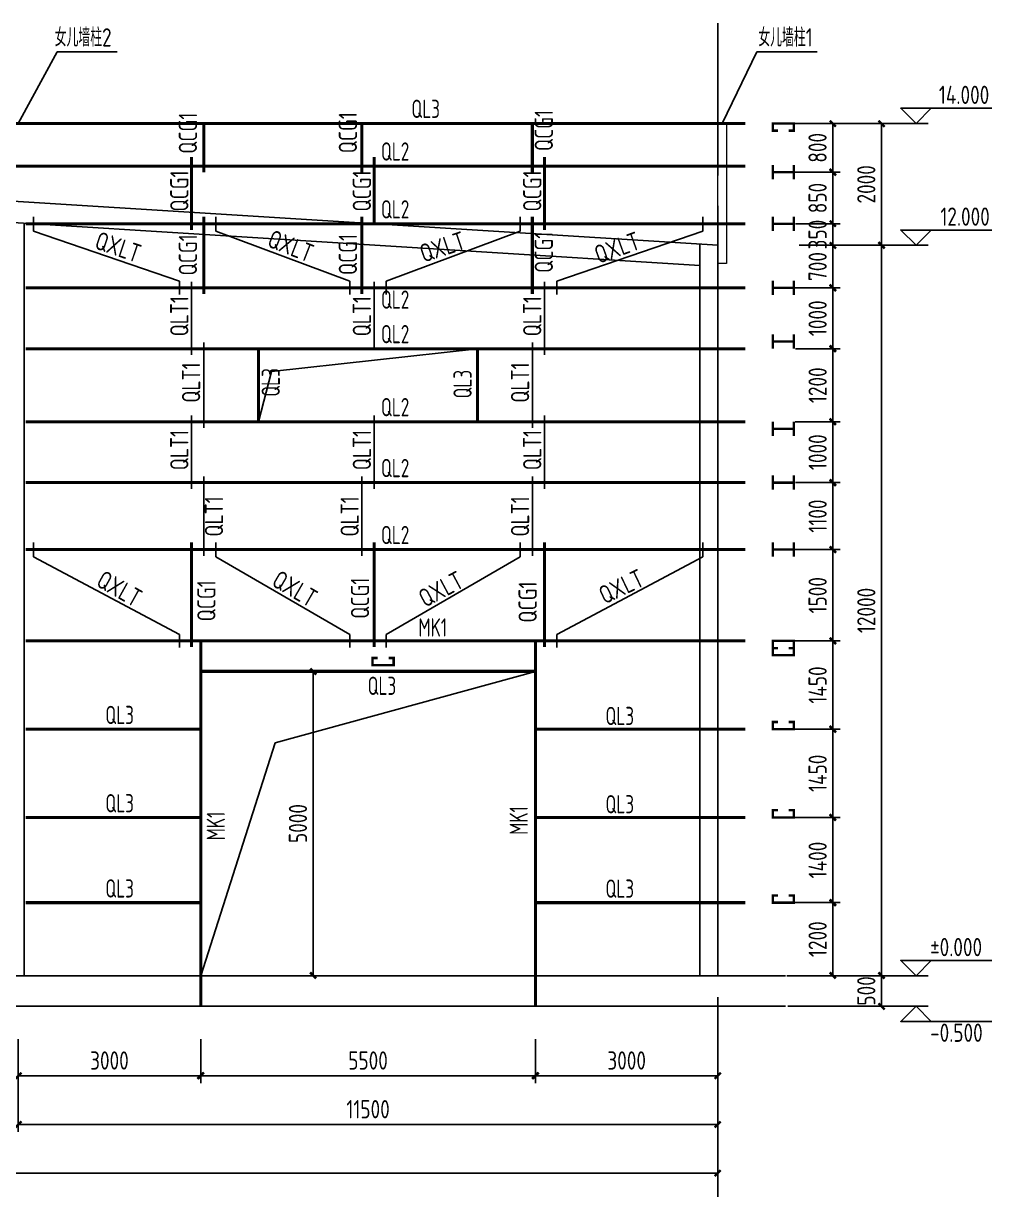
# Model space of a CAD drawing. Header units: millimetres. Extents: x 866309 to 879639, y 39442 to 44891.
# Drawn here: x 874628.2 to 874787.3, y 39548.7 to 39740.3 of the extents above; entities that cross this region are included whole.
import ezdxf

# ---------------------------------------------------------------- set-up
doc = ezdxf.new("R2010")
doc.units = ezdxf.units.MM
doc.header["$LTSCALE"] = 1000
doc.header["$MEASUREMENT"] = 0
doc.linetypes.add('CENTER', pattern=[2, 1.25, -0.25, 0.25, -0.25])
doc.linetypes.add('DOTE', pattern=[2.42, 2, -0.2, 0.02, -0.2])
for name, color, linetype in [('1307', 7, 'Continuous'), ('1530', 253, 'Continuous'), ('1534', 7, 'Continuous'), ('AXIS', 3, 'Continuous'), ('DIM', 7, 'Continuous'), ('DOTE', 1, 'DOTE'), ('M_Prof', 2, 'Continuous'), ('标注', 7, 'Continuous'), ('梁', 4, 'Continuous'), ('檩条', 34, 'Continuous')]:
    doc.layers.add(name, color=color, linetype=linetype)
doc.layers.add('零部件', color=3, linetype='Continuous', lineweight=5)
doc.styles.add('GBHZ', font='gbenor.shx', dxfattribs={"width": 0.9, "bigfont": 'gbcbig.shx'})
doc.dimstyles.new('Y100', dxfattribs={"dimscale": 0, "dimtxt": 3, "dimasz": 0.01, "dimexe": 1.2, "dimexo": 2, "dimgap": 1, "dimtad": 1, "dimdec": 0, "dimlfac": 100, "dimzin": 0, "dimdsep": 46, "dimtxsty": 'GBHZ', "dimblk": 'DX', "dimcen": 0.09, "dimdle": 1, "dimclrd": 7, "dimclre": 7, "dimclrt": 7, "dimadec": 0, "dimazin": 0, "dimtfac": 1, "dimtdec": 0, "dimtix": 1, "dimtmove": 2, "dimatfit": 3, "dimldrblk": 'DX', "dimfxl": 0, "dimtolj": 1, "dimtzin": 0, "dimarcsym": 0})

# ---------------------------------------------------------------- blocks, each defined once
blk = doc.blocks.new('DX')
at = {"color": 0, "linetype": 'ByBlock', "const_width": 40}
blk.add_lwpolyline([(-54, -51), (46, 49)], dxfattribs=at)
blk = doc.blocks.new('*D3908')
at = {"layer": 'Defpoints', "color": 0, "transparency": 16777216}
for p in [(874627.33, 39575.38), (874742.33, 39575.38), (874742.33, 39559.38)]:
    blk.add_point(p, dxfattribs=at)
at = {"layer": 'dim', "color": 7, "lineweight": -2, "transparency": 16777216}
for p, q in [((874627.33, 39573.38), (874627.33, 39558.18)), ((874742.33, 39573.38), (874742.33, 39558.18)), ((874627.34, 39559.38), (874742.32, 39559.38))]:
    blk.add_line(p, q, dxfattribs=at)
at = {"layer": 'dim', "color": 7, "lineweight": -2, "transparency": 16777216, "xscale": 0.01, "yscale": 0.01, "zscale": 0.01, "rotation": 180}
blk.add_blockref('DX', (874627.33, 39559.38), dxfattribs=at)
at = {"layer": 'dim', "color": 7, "lineweight": -2, "transparency": 16777216, "xscale": 0.01, "yscale": 0.01, "zscale": 0.01}
blk.add_blockref('DX', (874742.33, 39559.38), dxfattribs=at)
at = {"layer": 'dim', "color": 7, "transparency": 16777216, "insert": (874684.83, 39561.88), "char_height": 3, "attachment_point": 5, "style": 'GBHZ'}
blk.add_mtext('\\A1;11500', dxfattribs=at)
blk = doc.blocks.new('*D3909')
at = {"layer": 'Defpoints', "color": 0, "transparency": 16777216}
for p in [(874263.33, 39575.38), (874742.33, 39575.38), (874263.33, 39551.38)]:
    blk.add_point(p, dxfattribs=at)
at = {"layer": 'dim', "color": 7, "lineweight": -2, "transparency": 16777216}
for p, q in [((874263.33, 39573.38), (874263.33, 39550.18)), ((874742.33, 39573.38), (874742.33, 39550.18)), ((874742.32, 39551.38), (874263.34, 39551.38))]:
    blk.add_line(p, q, dxfattribs=at)
at = {"layer": 'dim', "color": 7, "lineweight": -2, "transparency": 16777216, "xscale": 0.01, "yscale": 0.01, "zscale": 0.01, "rotation": 180}
blk.add_blockref('DX', (874263.33, 39551.38), dxfattribs=at)
at = {"layer": 'dim', "color": 7, "lineweight": -2, "transparency": 16777216, "xscale": 0.01, "yscale": 0.01, "zscale": 0.01}
blk.add_blockref('DX', (874742.33, 39551.38), dxfattribs=at)
at = {"layer": 'dim', "color": 7, "transparency": 16777216, "insert": (874502.83, 39553.88), "char_height": 3, "attachment_point": 5, "style": 'GBHZ'}
blk.add_mtext('\\A1;47000', dxfattribs=at)
blk = doc.blocks.new('*D3902')
at = {"layer": 'Defpoints', "color": 0, "transparency": 16777216}
for p in [(874675.81, 39633.81), (874686.21, 39633.81), (874686.21, 39583.81)]:
    blk.add_point(p, dxfattribs=at)
at = {"layer": '标注', "color": 7, "lineweight": -2, "transparency": 16777216}
for p, q in [((874684.21, 39633.81), (874674.61, 39633.81)), ((874675.81, 39583.82), (874675.81, 39633.8)), ((874684.21, 39583.81), (874674.61, 39583.81))]:
    blk.add_line(p, q, dxfattribs=at)
at = {"layer": '标注', "color": 7, "lineweight": -2, "transparency": 16777216, "xscale": 0.01, "yscale": 0.01, "zscale": 0.01}
for p, rotation in [((874675.81, 39633.81), 90), ((874675.81, 39583.81), 270)]:
    blk.add_blockref('DX', p, dxfattribs=dict(at, rotation=rotation))
at = {"layer": '标注', "color": 7, "transparency": 16777216, "insert": (874673.31, 39608.81), "char_height": 3, "attachment_point": 5, "rotation": 90, "style": 'GBHZ'}
blk.add_mtext('\\A1;5000', dxfattribs=at)
blk = doc.blocks.new('*D3880')
at = {"layer": 'Defpoints', "color": 0, "transparency": 16777216}
for p in [(874753.67, 39703.81), (874751.67, 39583.81), (874769.21, 39583.81)]:
    blk.add_point(p, dxfattribs=at)
at = {"layer": 'dim', "color": 7, "lineweight": -2, "transparency": 16777216}
for p, q in [((874755.67, 39703.81), (874770.41, 39703.81)), ((874769.21, 39703.8), (874769.21, 39583.82)), ((874753.67, 39583.81), (874770.41, 39583.81))]:
    blk.add_line(p, q, dxfattribs=at)
at = {"layer": 'dim', "color": 7, "lineweight": -2, "transparency": 16777216, "xscale": 0.01, "yscale": 0.01, "zscale": 0.01}
for p, rotation in [((874769.21, 39703.81), 90), ((874769.21, 39583.81), 270)]:
    blk.add_blockref('DX', p, dxfattribs=dict(at, rotation=rotation))
at = {"layer": 'dim', "color": 7, "transparency": 16777216, "insert": (874766.71, 39643.81), "char_height": 3, "attachment_point": 5, "rotation": 90, "style": 'GBHZ'}
blk.add_mtext('\\A1;12000', dxfattribs=at)
blk = doc.blocks.new('*D3881')
at = {"layer": 'Defpoints', "color": 0, "transparency": 16777216}
for p in [(874751.67, 39583.81), (874769.21, 39583.81), (874751.83, 39578.81)]:
    blk.add_point(p, dxfattribs=at)
at = {"layer": 'dim', "color": 7, "lineweight": -2, "transparency": 16777216}
for p, q in [((874753.67, 39583.81), (874770.41, 39583.81)), ((874769.21, 39583.82), (874769.21, 39583.83)), ((874769.21, 39578.81), (874769.21, 39583.81)), ((874753.83, 39578.81), (874770.41, 39578.81)), ((874769.21, 39578.8), (874769.21, 39578.79))]:
    blk.add_line(p, q, dxfattribs=at)
at = {"layer": 'dim', "color": 7, "lineweight": -2, "transparency": 16777216, "xscale": 0.01, "yscale": 0.01, "zscale": 0.01}
for p, rotation in [((874769.21, 39583.81), 270), ((874769.21, 39578.81), 90)]:
    blk.add_blockref('DX', p, dxfattribs=dict(at, rotation=rotation))
at = {"layer": 'dim', "color": 7, "transparency": 16777216, "insert": (874766.71, 39581.31), "char_height": 3, "attachment_point": 5, "rotation": 90, "style": 'GBHZ'}
blk.add_mtext('\\A1;500', dxfattribs=at)
blk = doc.blocks.new('*D3882')
at = {"layer": 'Defpoints', "color": 0, "transparency": 16777216}
for p in [(874751.67, 39723.81), (874769.21, 39723.81), (874753.67, 39703.81)]:
    blk.add_point(p, dxfattribs=at)
at = {"layer": 'dim', "color": 7, "lineweight": -2, "transparency": 16777216}
for p, q in [((874753.67, 39723.81), (874770.41, 39723.81)), ((874769.21, 39703.82), (874769.21, 39723.8)), ((874755.67, 39703.81), (874770.41, 39703.81))]:
    blk.add_line(p, q, dxfattribs=at)
at = {"layer": 'dim', "color": 7, "lineweight": -2, "transparency": 16777216, "xscale": 0.01, "yscale": 0.01, "zscale": 0.01}
for p, rotation in [((874769.21, 39723.81), 90), ((874769.21, 39703.81), 270)]:
    blk.add_blockref('DX', p, dxfattribs=dict(at, rotation=rotation))
at = {"layer": 'dim', "color": 7, "transparency": 16777216, "insert": (874766.71, 39713.81), "char_height": 3, "attachment_point": 5, "rotation": 90, "style": 'GBHZ'}
blk.add_mtext('\\A1;2000', dxfattribs=at)
blk = doc.blocks.new('*D3883')
at = {"layer": 'Defpoints', "color": 0, "transparency": 16777216}
for p in [(874752.43, 39723.81), (874752.43, 39715.81), (874761.2, 39715.81)]:
    blk.add_point(p, dxfattribs=at)
at = {"layer": '标注', "color": 7, "lineweight": -2, "transparency": 16777216}
for p, q in [((874754.43, 39723.81), (874762.4, 39723.81)), ((874761.2, 39723.8), (874761.2, 39715.82)), ((874754.43, 39715.81), (874762.4, 39715.81))]:
    blk.add_line(p, q, dxfattribs=at)
at = {"layer": '标注', "color": 7, "lineweight": -2, "transparency": 16777216, "xscale": 0.01, "yscale": 0.01, "zscale": 0.01}
for p, rotation in [((874761.2, 39723.81), 90), ((874761.2, 39715.81), 270)]:
    blk.add_blockref('DX', p, dxfattribs=dict(at, rotation=rotation))
at = {"layer": '标注', "color": 7, "transparency": 16777216, "insert": (874758.7, 39719.81), "char_height": 3, "attachment_point": 5, "rotation": 90, "style": 'GBHZ'}
blk.add_mtext('\\A1;800', dxfattribs=at)
blk = doc.blocks.new('*D3884')
at = {"layer": 'Defpoints', "color": 0, "transparency": 16777216}
for p in [(874753, 39595.81), (874761.21, 39595.81), (874753, 39583.81)]:
    blk.add_point(p, dxfattribs=at)
at = {"layer": '标注', "color": 7, "lineweight": -2, "transparency": 16777216}
for p, q in [((874755, 39595.81), (874762.41, 39595.81)), ((874761.21, 39583.82), (874761.21, 39595.8)), ((874755, 39583.81), (874762.41, 39583.81))]:
    blk.add_line(p, q, dxfattribs=at)
at = {"layer": '标注', "color": 7, "lineweight": -2, "transparency": 16777216, "xscale": 0.01, "yscale": 0.01, "zscale": 0.01}
for p, rotation in [((874761.21, 39595.81), 90), ((874761.21, 39583.81), 270)]:
    blk.add_blockref('DX', p, dxfattribs=dict(at, rotation=rotation))
at = {"layer": '标注', "color": 7, "transparency": 16777216, "insert": (874758.71, 39589.81), "char_height": 3, "attachment_point": 5, "rotation": 90, "style": 'GBHZ'}
blk.add_mtext('\\A1;1200', dxfattribs=at)
blk = doc.blocks.new('*D3885')
at = {"layer": 'Defpoints', "color": 0, "transparency": 16777216}
for p in [(874753, 39609.81), (874753, 39595.81), (874761.21, 39595.81)]:
    blk.add_point(p, dxfattribs=at)
at = {"layer": '标注', "color": 7, "lineweight": -2, "transparency": 16777216}
for p, q in [((874755, 39609.81), (874762.41, 39609.81)), ((874761.21, 39609.8), (874761.21, 39595.82)), ((874755, 39595.81), (874762.41, 39595.81))]:
    blk.add_line(p, q, dxfattribs=at)
at = {"layer": '标注', "color": 7, "lineweight": -2, "transparency": 16777216, "xscale": 0.01, "yscale": 0.01, "zscale": 0.01}
for p, rotation in [((874761.21, 39609.81), 90), ((874761.21, 39595.81), 270)]:
    blk.add_blockref('DX', p, dxfattribs=dict(at, rotation=rotation))
at = {"layer": '标注', "color": 7, "transparency": 16777216, "insert": (874758.71, 39602.81), "char_height": 3, "attachment_point": 5, "rotation": 90, "style": 'GBHZ'}
blk.add_mtext('\\A1;1400', dxfattribs=at)
blk = doc.blocks.new('*D3886')
at = {"layer": 'Defpoints', "color": 0, "transparency": 16777216}
for p in [(874753, 39638.81), (874761.21, 39638.81), (874753, 39624.31)]:
    blk.add_point(p, dxfattribs=at)
at = {"layer": '标注', "color": 7, "lineweight": -2, "transparency": 16777216}
for p, q in [((874755, 39638.81), (874762.41, 39638.81)), ((874761.21, 39624.32), (874761.21, 39638.8)), ((874755, 39624.31), (874762.41, 39624.31))]:
    blk.add_line(p, q, dxfattribs=at)
at = {"layer": '标注', "color": 7, "lineweight": -2, "transparency": 16777216, "xscale": 0.01, "yscale": 0.01, "zscale": 0.01}
for p, rotation in [((874761.21, 39638.81), 90), ((874761.21, 39624.31), 270)]:
    blk.add_blockref('DX', p, dxfattribs=dict(at, rotation=rotation))
at = {"layer": '标注', "color": 7, "transparency": 16777216, "insert": (874758.71, 39631.56), "char_height": 3, "attachment_point": 5, "rotation": 90, "style": 'GBHZ'}
blk.add_mtext('\\A1;1450', dxfattribs=at)
blk = doc.blocks.new('*D3887')
at = {"layer": 'Defpoints', "color": 0, "transparency": 16777216}
for p in [(874753, 39653.81), (874753, 39638.81), (874761.21, 39638.81)]:
    blk.add_point(p, dxfattribs=at)
at = {"layer": '标注', "color": 7, "lineweight": -2, "transparency": 16777216}
for p, q in [((874755, 39653.81), (874762.41, 39653.81)), ((874761.21, 39653.8), (874761.21, 39638.82)), ((874755, 39638.81), (874762.41, 39638.81))]:
    blk.add_line(p, q, dxfattribs=at)
at = {"layer": '标注', "color": 7, "lineweight": -2, "transparency": 16777216, "xscale": 0.01, "yscale": 0.01, "zscale": 0.01}
for p, rotation in [((874761.21, 39653.81), 90), ((874761.21, 39638.81), 270)]:
    blk.add_blockref('DX', p, dxfattribs=dict(at, rotation=rotation))
at = {"layer": '标注', "color": 7, "transparency": 16777216, "insert": (874758.71, 39646.31), "char_height": 3, "attachment_point": 5, "rotation": 90, "style": 'GBHZ'}
blk.add_mtext('\\A1;1500', dxfattribs=at)
blk = doc.blocks.new('*D3888')
at = {"layer": 'Defpoints', "color": 0, "transparency": 16777216}
for p in [(874753, 39624.31), (874761.21, 39624.31), (874753, 39609.81)]:
    blk.add_point(p, dxfattribs=at)
at = {"layer": '标注', "color": 7, "lineweight": -2, "transparency": 16777216}
for p, q in [((874755, 39624.31), (874762.41, 39624.31)), ((874761.21, 39609.82), (874761.21, 39624.3)), ((874755, 39609.81), (874762.41, 39609.81))]:
    blk.add_line(p, q, dxfattribs=at)
at = {"layer": '标注', "color": 7, "lineweight": -2, "transparency": 16777216, "xscale": 0.01, "yscale": 0.01, "zscale": 0.01}
for p, rotation in [((874761.21, 39624.31), 90), ((874761.21, 39609.81), 270)]:
    blk.add_blockref('DX', p, dxfattribs=dict(at, rotation=rotation))
at = {"layer": '标注', "color": 7, "transparency": 16777216, "insert": (874758.71, 39617.06), "char_height": 3, "attachment_point": 5, "rotation": 90, "style": 'GBHZ'}
blk.add_mtext('\\A1;1450', dxfattribs=at)
blk = doc.blocks.new('*D3889')
at = {"layer": 'Defpoints', "color": 0, "transparency": 16777216}
for p in [(874753.07, 39664.81), (874753, 39653.81), (874761.21, 39653.81)]:
    blk.add_point(p, dxfattribs=at)
at = {"layer": '标注', "color": 7, "lineweight": -2, "transparency": 16777216}
for p, q in [((874755.07, 39664.81), (874762.41, 39664.81)), ((874761.21, 39664.8), (874761.21, 39653.82)), ((874755, 39653.81), (874762.41, 39653.81))]:
    blk.add_line(p, q, dxfattribs=at)
at = {"layer": '标注', "color": 7, "lineweight": -2, "transparency": 16777216, "xscale": 0.01, "yscale": 0.01, "zscale": 0.01}
for p, rotation in [((874761.21, 39664.81), 90), ((874761.21, 39653.81), 270)]:
    blk.add_blockref('DX', p, dxfattribs=dict(at, rotation=rotation))
at = {"layer": '标注', "color": 7, "transparency": 16777216, "insert": (874758.71, 39659.31), "char_height": 3, "attachment_point": 5, "rotation": 90, "style": 'GBHZ'}
blk.add_mtext('\\A1;1100', dxfattribs=at)
blk = doc.blocks.new('*D3890')
at = {"layer": 'Defpoints', "color": 0, "transparency": 16777216}
for p in [(874753.01, 39674.81), (874761.21, 39674.81), (874753.07, 39664.81)]:
    blk.add_point(p, dxfattribs=at)
at = {"layer": '标注', "color": 7, "lineweight": -2, "transparency": 16777216}
for p, q in [((874755.01, 39674.81), (874762.41, 39674.81)), ((874761.21, 39664.82), (874761.21, 39674.8)), ((874755.07, 39664.81), (874762.41, 39664.81))]:
    blk.add_line(p, q, dxfattribs=at)
at = {"layer": '标注', "color": 7, "lineweight": -2, "transparency": 16777216, "xscale": 0.01, "yscale": 0.01, "zscale": 0.01}
for p, rotation in [((874761.21, 39674.81), 90), ((874761.21, 39664.81), 270)]:
    blk.add_blockref('DX', p, dxfattribs=dict(at, rotation=rotation))
at = {"layer": '标注', "color": 7, "transparency": 16777216, "insert": (874758.71, 39669.81), "char_height": 3, "attachment_point": 5, "rotation": 90, "style": 'GBHZ'}
blk.add_mtext('\\A1;1000', dxfattribs=at)
blk = doc.blocks.new('*D3891')
at = {"layer": 'Defpoints', "color": 0, "transparency": 16777216}
for p in [(874753.07, 39686.81), (874753.01, 39674.81), (874761.21, 39674.81)]:
    blk.add_point(p, dxfattribs=at)
at = {"layer": '标注', "color": 7, "lineweight": -2, "transparency": 16777216}
for p, q in [((874755.07, 39686.81), (874762.41, 39686.81)), ((874761.21, 39686.8), (874761.21, 39674.82)), ((874755.01, 39674.81), (874762.41, 39674.81))]:
    blk.add_line(p, q, dxfattribs=at)
at = {"layer": '标注', "color": 7, "lineweight": -2, "transparency": 16777216, "xscale": 0.01, "yscale": 0.01, "zscale": 0.01}
for p, rotation in [((874761.21, 39686.81), 90), ((874761.21, 39674.81), 270)]:
    blk.add_blockref('DX', p, dxfattribs=dict(at, rotation=rotation))
at = {"layer": '标注', "color": 7, "transparency": 16777216, "insert": (874758.71, 39680.81), "char_height": 3, "attachment_point": 5, "rotation": 90, "style": 'GBHZ'}
blk.add_mtext('\\A1;1200', dxfattribs=at)
blk = doc.blocks.new('*D3892')
at = {"layer": 'Defpoints', "color": 0, "transparency": 16777216}
for p in [(874753.02, 39696.81), (874761.21, 39696.81), (874753.07, 39686.81)]:
    blk.add_point(p, dxfattribs=at)
at = {"layer": '标注', "color": 7, "lineweight": -2, "transparency": 16777216}
for p, q in [((874755.02, 39696.81), (874762.41, 39696.81)), ((874761.21, 39686.82), (874761.21, 39696.8)), ((874755.07, 39686.81), (874762.41, 39686.81))]:
    blk.add_line(p, q, dxfattribs=at)
at = {"layer": '标注', "color": 7, "lineweight": -2, "transparency": 16777216, "xscale": 0.01, "yscale": 0.01, "zscale": 0.01}
for p, rotation in [((874761.21, 39696.81), 90), ((874761.21, 39686.81), 270)]:
    blk.add_blockref('DX', p, dxfattribs=dict(at, rotation=rotation))
at = {"layer": '标注', "color": 7, "transparency": 16777216, "insert": (874758.71, 39691.81), "char_height": 3, "attachment_point": 5, "rotation": 90, "style": 'GBHZ'}
blk.add_mtext('\\A1;1000', dxfattribs=at)
blk = doc.blocks.new('*D3893')
at = {"layer": 'Defpoints', "color": 0, "transparency": 16777216}
for p in [(874753.67, 39703.81), (874753.02, 39696.81), (874761.21, 39696.81)]:
    blk.add_point(p, dxfattribs=at)
at = {"layer": '标注', "color": 7, "lineweight": -2, "transparency": 16777216}
for p, q in [((874755.67, 39703.81), (874762.41, 39703.81)), ((874761.21, 39703.8), (874761.21, 39696.82)), ((874755.02, 39696.81), (874762.41, 39696.81))]:
    blk.add_line(p, q, dxfattribs=at)
at = {"layer": '标注', "color": 7, "lineweight": -2, "transparency": 16777216, "xscale": 0.01, "yscale": 0.01, "zscale": 0.01}
for p, rotation in [((874761.21, 39703.81), 90), ((874761.21, 39696.81), 270)]:
    blk.add_blockref('DX', p, dxfattribs=dict(at, rotation=rotation))
at = {"layer": '标注', "color": 7, "transparency": 16777216, "insert": (874758.71, 39700.31), "char_height": 3, "attachment_point": 5, "rotation": 90, "style": 'GBHZ'}
blk.add_mtext('\\A1;700', dxfattribs=at)
blk = doc.blocks.new('*D3894')
at = {"layer": 'Defpoints', "color": 0, "transparency": 16777216}
for p in [(874752.43, 39715.81), (874761.21, 39715.81), (874753.07, 39707.31)]:
    blk.add_point(p, dxfattribs=at)
at = {"layer": '标注', "color": 7, "lineweight": -2, "transparency": 16777216}
for p, q in [((874754.43, 39715.81), (874762.41, 39715.81)), ((874761.21, 39707.32), (874761.21, 39715.8)), ((874755.07, 39707.31), (874762.41, 39707.31))]:
    blk.add_line(p, q, dxfattribs=at)
at = {"layer": '标注', "color": 7, "lineweight": -2, "transparency": 16777216, "xscale": 0.01, "yscale": 0.01, "zscale": 0.01}
for p, rotation in [((874761.21, 39715.81), 90), ((874761.21, 39707.31), 270)]:
    blk.add_blockref('DX', p, dxfattribs=dict(at, rotation=rotation))
at = {"layer": '标注', "color": 7, "transparency": 16777216, "insert": (874758.71, 39711.56), "char_height": 3, "attachment_point": 5, "rotation": 90, "style": 'GBHZ'}
blk.add_mtext('\\A1;850', dxfattribs=at)
blk = doc.blocks.new('*D3895')
at = {"layer": 'Defpoints', "color": 0, "transparency": 16777216}
for p in [(874753.07, 39707.31), (874761.21, 39707.31), (874753.67, 39703.81)]:
    blk.add_point(p, dxfattribs=at)
at = {"layer": 'DOTE', "color": 7, "lineweight": -2, "transparency": 16777216}
for p, q in [((874755.07, 39707.31), (874762.41, 39707.31)), ((874761.21, 39707.32), (874761.21, 39707.33)), ((874761.21, 39703.81), (874761.21, 39707.31)), ((874755.67, 39703.81), (874762.41, 39703.81)), ((874761.21, 39703.8), (874761.21, 39703.79))]:
    blk.add_line(p, q, dxfattribs=at)
at = {"layer": 'DOTE', "color": 7, "lineweight": -2, "transparency": 16777216, "xscale": 0.01, "yscale": 0.01, "zscale": 0.01}
for p, rotation in [((874761.21, 39707.31), 270), ((874761.21, 39703.81), 90)]:
    blk.add_blockref('DX', p, dxfattribs=dict(at, rotation=rotation))
at = {"layer": 'DOTE', "color": 7, "transparency": 16777216, "insert": (874758.71, 39705.56), "char_height": 3, "attachment_point": 5, "rotation": 90, "style": 'GBHZ'}
blk.add_mtext('\\A1;350', dxfattribs=at)
blk = doc.blocks.new('*D3929')
at = {"layer": 'Defpoints', "color": 0, "transparency": 16777216}
for p in [(874712.33, 39575.38), (874742.33, 39575.38), (874712.33, 39567.38)]:
    blk.add_point(p, dxfattribs=at)
at = {"layer": 'dim', "color": 7, "lineweight": -2, "transparency": 16777216}
for p, q in [((874712.33, 39573.38), (874712.33, 39566.18)), ((874742.33, 39573.38), (874742.33, 39566.18)), ((874742.32, 39567.38), (874712.34, 39567.38))]:
    blk.add_line(p, q, dxfattribs=at)
at = {"layer": 'dim', "color": 7, "lineweight": -2, "transparency": 16777216, "xscale": 0.01, "yscale": 0.01, "zscale": 0.01, "rotation": 180}
blk.add_blockref('DX', (874712.33, 39567.38), dxfattribs=at)
at = {"layer": 'dim', "color": 7, "lineweight": -2, "transparency": 16777216, "xscale": 0.01, "yscale": 0.01, "zscale": 0.01}
blk.add_blockref('DX', (874742.33, 39567.38), dxfattribs=at)
at = {"layer": 'dim', "color": 7, "transparency": 16777216, "insert": (874727.33, 39569.88), "char_height": 3, "attachment_point": 5, "style": 'GBHZ'}
blk.add_mtext('\\A1;3000', dxfattribs=at)
blk = doc.blocks.new('*D3930')
at = {"layer": 'Defpoints', "color": 0, "transparency": 16777216}
for p in [(874657.33, 39575.38), (874712.33, 39575.38), (874712.33, 39567.38)]:
    blk.add_point(p, dxfattribs=at)
at = {"layer": 'dim', "color": 7, "lineweight": -2, "transparency": 16777216}
for p, q in [((874657.33, 39573.38), (874657.33, 39566.18)), ((874712.33, 39573.38), (874712.33, 39566.18)), ((874657.34, 39567.38), (874712.32, 39567.38))]:
    blk.add_line(p, q, dxfattribs=at)
at = {"layer": 'dim', "color": 7, "lineweight": -2, "transparency": 16777216, "xscale": 0.01, "yscale": 0.01, "zscale": 0.01, "rotation": 180}
blk.add_blockref('DX', (874657.33, 39567.38), dxfattribs=at)
at = {"layer": 'dim', "color": 7, "lineweight": -2, "transparency": 16777216, "xscale": 0.01, "yscale": 0.01, "zscale": 0.01}
blk.add_blockref('DX', (874712.33, 39567.38), dxfattribs=at)
at = {"layer": 'dim', "color": 7, "transparency": 16777216, "insert": (874684.83, 39569.88), "char_height": 3, "attachment_point": 5, "style": 'GBHZ'}
blk.add_mtext('\\A1;5500', dxfattribs=at)
blk = doc.blocks.new('*D3931')
at = {"layer": 'Defpoints', "color": 0, "transparency": 16777216}
for p in [(874627.33, 39575.38), (874657.33, 39575.38), (874657.33, 39567.38)]:
    blk.add_point(p, dxfattribs=at)
at = {"layer": 'dim', "color": 7, "lineweight": -2, "transparency": 16777216}
for p, q in [((874627.33, 39573.38), (874627.33, 39566.18)), ((874657.33, 39573.38), (874657.33, 39566.18)), ((874627.34, 39567.38), (874657.32, 39567.38))]:
    blk.add_line(p, q, dxfattribs=at)
at = {"layer": 'dim', "color": 7, "lineweight": -2, "transparency": 16777216, "xscale": 0.01, "yscale": 0.01, "zscale": 0.01, "rotation": 180}
blk.add_blockref('DX', (874627.33, 39567.38), dxfattribs=at)
at = {"layer": 'dim', "color": 7, "lineweight": -2, "transparency": 16777216, "xscale": 0.01, "yscale": 0.01, "zscale": 0.01}
blk.add_blockref('DX', (874657.33, 39567.38), dxfattribs=at)
at = {"layer": 'dim', "color": 7, "transparency": 16777216, "insert": (874642.33, 39569.88), "char_height": 3, "attachment_point": 5, "style": 'GBHZ'}
blk.add_mtext('\\A1;3000', dxfattribs=at)

msp = doc.modelspace()

# ---------------------------------------------------------------- linework, layer by layer
at = {"layer": '1530'}
for p, q in [((874770.408, 39723.809), (874776.879, 39723.809)), ((874770.408, 39703.809), (874776.879, 39703.809)), ((874770.408, 39583.809), (874776.879, 39583.809)), ((874770.408, 39578.809), (874776.879, 39578.809))]:
    msp.add_line(p, q, dxfattribs=at)
at = {"layer": '1534'}
for points in [[(874777.379, 39726.309), (874774.879, 39723.809), (874772.379, 39726.309), (874787.313, 39726.309)], [(874777.379, 39706.309), (874774.879, 39703.809), (874772.379, 39706.309), (874787.313, 39706.309)], [(874777.379, 39586.309), (874774.879, 39583.809), (874772.379, 39586.309), (874787.313, 39586.309)], [(874777.379, 39576.309), (874774.879, 39578.809), (874772.379, 39576.309), (874787.313, 39576.309)]]:
    msp.add_lwpolyline(points, dxfattribs=at)
at = {"layer": 'AXIS', "color": 0}
msp.add_line((874742.328, 39575.379), (874742.328, 39543.379), dxfattribs=at)
at = {"layer": 'DOTE', "linetype": 'CENTER', "ltscale": 0.02}
for p, q in [((874742.328, 39740.261), (874742.328, 39575.379)), ((874742.328, 39583.809), (874742.328, 39709.486))]:
    msp.add_line(p, q, dxfattribs=at)
at = {"layer": 'M_Prof'}
for p, q in [((874742.328, 39703.809), (874511.828, 39718.203)), ((874739.328, 39700.489), (874514.828, 39714.508)), ((874628.328, 39583.809), (874628.328, 39707.421)), ((874739.328, 39703.996), (874739.328, 39583.809)), ((874742.328, 39703.809), (874742.328, 39583.809)), ((874753.407, 39583.809), (874261.675, 39583.809)), ((874626.328, 39583.809), (874628.328, 39583.809)), ((874743.328, 39583.809), (874741.328, 39583.809)), ((874753.407, 39578.809), (874261.675, 39578.809))]:
    msp.add_line(p, q, dxfattribs=at)
at = {"layer": '梁'}
for p, q in [((874627.328, 39723.809), (874633.74, 39735.593)), ((874633.74, 39735.593), (874643.62, 39735.593)), ((874743.028, 39723.809), (874748.74, 39735.593)), ((874748.74, 39735.593), (874758.62, 39735.593))]:
    msp.add_line(p, q, dxfattribs=at)
at = {"layer": '梁', "color": 61, "linetype": 'ByBlock', "ltscale": 0.8, "const_width": 0.4}
for points in [[(874753.953, 39722.63), (874754.806, 39722.63), (874754.806, 39723.809), (874751.336, 39723.809), (874751.336, 39722.63), (874752.188, 39722.63)], [(874754.806, 39716.988), (874754.806, 39715.809), (874751.336, 39715.809), (874751.336, 39716.988)], [(874754.806, 39714.63), (874754.806, 39715.809), (874751.336, 39715.809), (874751.336, 39714.63)], [(874754.806, 39708.488), (874754.806, 39707.309), (874751.336, 39707.309), (874751.336, 39708.488)], [(874754.806, 39706.13), (874754.806, 39707.309), (874751.336, 39707.309), (874751.336, 39706.13)], [(874754.806, 39697.989), (874754.806, 39696.81), (874751.336, 39696.81), (874751.336, 39697.989)], [(874754.806, 39695.631), (874754.806, 39696.81), (874751.336, 39696.81), (874751.336, 39695.631)], [(874754.806, 39689.17), (874754.806, 39687.99), (874751.336, 39687.99), (874751.336, 39689.17)], [(874754.806, 39686.811), (874754.806, 39687.99), (874751.336, 39687.99), (874751.336, 39686.811)], [(874754.806, 39674.81), (874754.806, 39673.631), (874751.336, 39673.631), (874751.336, 39674.81)], [(874754.806, 39672.452), (874754.806, 39673.631), (874751.336, 39673.631), (874751.336, 39672.452)], [(874754.806, 39665.988), (874754.806, 39664.809), (874751.336, 39664.809), (874751.336, 39665.988)], [(874754.806, 39663.63), (874754.806, 39664.809), (874751.336, 39664.809), (874751.336, 39663.63)], [(874754.806, 39654.988), (874754.806, 39653.809), (874751.336, 39653.809), (874751.336, 39654.988)], [(874754.806, 39652.63), (874754.806, 39653.809), (874751.336, 39653.809), (874751.336, 39652.63)], [(874753.953, 39637.63), (874754.806, 39637.63), (874754.806, 39638.809), (874751.336, 39638.809), (874751.336, 39637.63), (874752.188, 39637.63)], [(874753.953, 39637.63), (874754.806, 39637.63), (874754.806, 39636.45), (874751.336, 39636.45), (874751.336, 39637.63), (874752.188, 39637.63)], [(874688.194, 39635.992), (874689.046, 39635.992), (874689.046, 39634.813), (874685.577, 39634.813), (874685.577, 39635.992), (874686.429, 39635.992)], [(874753.953, 39625.488), (874754.806, 39625.488), (874754.806, 39624.309), (874751.336, 39624.309), (874751.336, 39625.488), (874752.188, 39625.488)], [(874753.953, 39610.988), (874754.806, 39610.988), (874754.806, 39609.809), (874751.336, 39609.809), (874751.336, 39610.988), (874752.188, 39610.988)], [(874753.953, 39596.988), (874754.806, 39596.988), (874754.806, 39595.809), (874751.336, 39595.809), (874751.336, 39596.988), (874752.188, 39596.988)]]:
    msp.add_lwpolyline(points, dxfattribs=at)
at = {"layer": '檩条', "color": 4}
for p, q in [((874657.828, 39723.809), (874657.828, 39718.135)), ((874683.828, 39723.809), (874683.828, 39718.135)), ((874711.828, 39723.809), (874711.828, 39718.135)), ((874657.828, 39708.309), (874657.828, 39698.135)), ((874683.828, 39708.309), (874683.828, 39698.135)), ((874711.828, 39708.309), (874711.828, 39698.135)), ((874655.828, 39685.809), (874655.828, 39697.81)), ((874685.828, 39686.81), (874685.828, 39697.81)), ((874713.828, 39685.809), (874713.828, 39697.81)), ((874657.828, 39673.81), (874657.828, 39687.81)), ((874668.943, 39683.063), (874702.826, 39686.81)), ((874711.828, 39673.81), (874711.828, 39687.81)), ((874666.826, 39674.81), (874668.943, 39683.063)), ((874655.828, 39663.809), (874655.828, 39675.81)), ((874685.828, 39663.809), (874685.828, 39675.81)), ((874713.828, 39663.809), (874713.828, 39675.81)), ((874657.828, 39652.809), (874657.828, 39665.809)), ((874683.828, 39652.809), (874683.828, 39665.809)), ((874711.828, 39652.809), (874711.828, 39665.809)), ((874655.828, 39654.809), (874655.828, 39640.134)), ((874685.828, 39654.809), (874685.828, 39640.134)), ((874713.828, 39654.809), (874713.828, 39640.134)), ((874669.552, 39622.044), (874712.328, 39633.809)), ((874657.328, 39583.809), (874669.552, 39622.044))]:
    msp.add_line(p, q, dxfattribs=at)
at = {"layer": '檩条', "color": 4, "linetype": 'ByBlock'}
for p, q in [((874629.828, 39708.484), (874629.828, 39706.134)), ((874659.828, 39708.484), (874659.828, 39706.134)), ((874709.828, 39708.484), (874709.828, 39706.134)), ((874739.828, 39708.484), (874739.828, 39706.134)), ((874629.828, 39706.134), (874653.828, 39697.88)), ((874659.828, 39706.134), (874681.828, 39697.88)), ((874709.828, 39706.134), (874687.828, 39697.88)), ((874739.828, 39706.134), (874715.828, 39697.88)), ((874653.828, 39697.88), (874653.828, 39695.74)), ((874681.828, 39697.88), (874681.828, 39695.74)), ((874687.828, 39697.88), (874687.828, 39695.74)), ((874715.828, 39697.88), (874715.828, 39695.74)), ((874629.828, 39654.984), (874629.828, 39652.634)), ((874659.828, 39654.984), (874659.828, 39652.634)), ((874709.828, 39654.984), (874709.828, 39652.634)), ((874739.828, 39654.984), (874739.828, 39652.634)), ((874629.828, 39652.634), (874653.828, 39639.879)), ((874659.828, 39652.634), (874681.828, 39639.879)), ((874709.828, 39652.634), (874687.828, 39639.879)), ((874739.828, 39652.634), (874715.828, 39639.879)), ((874653.828, 39639.879), (874653.828, 39637.739)), ((874681.828, 39639.879), (874681.828, 39637.739)), ((874687.828, 39639.879), (874687.828, 39637.739)), ((874715.828, 39639.879), (874715.828, 39637.739))]:
    msp.add_line(p, q, dxfattribs=at)
at = {"layer": '檩条', "color": 4, "const_width": 0.5}
for points in [[(874624.928, 39723.809), (874746.828, 39723.809)], [(874746.828, 39723.809), (874628.028, 39723.809)], [(874657.828, 39723.809), (874657.828, 39715.81)], [(874683.828, 39723.809), (874683.828, 39715.81)], [(874711.828, 39723.809), (874711.828, 39715.81)], [(874624.928, 39716.81), (874746.828, 39716.81)], [(874655.828, 39706.308), (874655.828, 39718.309)], [(874685.828, 39707.309), (874685.828, 39718.309)], [(874713.828, 39706.308), (874713.828, 39718.309)], [(874628.578, 39707.309), (874746.828, 39707.309)], [(874657.828, 39708.483), (874657.828, 39695.81)], [(874683.828, 39708.483), (874683.828, 39695.81)], [(874711.828, 39708.483), (874711.828, 39695.81)], [(874628.578, 39696.81), (874746.828, 39696.81)], [(874628.578, 39686.81), (874746.828, 39686.81)], [(874666.83, 39674.81), (874666.83, 39686.81)], [(874702.83, 39674.81), (874702.83, 39686.81)], [(874628.578, 39674.81), (874746.828, 39674.81)], [(874628.578, 39664.809), (874746.828, 39664.809)], [(874628.578, 39653.809), (874746.828, 39653.809)], [(874655.828, 39654.983), (874655.828, 39637.809)], [(874685.828, 39654.983), (874685.828, 39637.809)], [(874713.828, 39654.983), (874713.828, 39637.809)], [(874712.328, 39633.809), (874657.328, 39633.809)], [(874657.328, 39624.309), (874628.578, 39624.309)], [(874746.828, 39624.309), (874712.328, 39624.309)], [(874657.328, 39609.809), (874628.578, 39609.809)], [(874712.328, 39609.809), (874746.828, 39609.809)]]:
    msp.add_lwpolyline(points, dxfattribs=at)
at = {"layer": '檩条', "color": 1, "const_width": 0.5}
for points in [[(874746.828, 39638.809), (874628.578, 39638.809)], [(874657.328, 39578.809), (874657.328, 39638.809)], [(874712.328, 39578.809), (874712.328, 39638.809)]]:
    msp.add_lwpolyline(points, dxfattribs=at)
at = {"layer": '檩条', "color": 4, "linetype": 'ByBlock', "const_width": 0.5}
for points in [[(874657.328, 39595.809), (874628.578, 39595.809)], [(874712.328, 39595.809), (874746.828, 39595.809)]]:
    msp.add_lwpolyline(points, dxfattribs=at)
at = {"layer": '零部件'}
msp.add_lwpolyline([(874743.728, 39700.809), (874742.328, 39700.809), (874742.328, 39723.809), (874743.728, 39723.809)], close=True, dxfattribs=at)

# ---------------------------------------------------------------- texts
at = {"layer": '1307', "style": 'GBHZ', "width": 0.8}
for s, p in [('QL3', (874691.948, 39724.715)), ('QL2', (874686.952, 39717.706)), ('QL2', (874686.952, 39708.205)), ('QL2', (874686.952, 39693.378)), ('QL2', (874686.952, 39687.706)), ('QL2', (874686.952, 39675.706)), ('QL2', (874686.952, 39665.705)), ('QL2', (874686.952, 39654.705)), ('MK1', (874693.107, 39639.519)), ('QL3', (874684.761, 39629.936)), ('QL3', (874641.657, 39625.146)), ('QL3', (874723.846, 39624.979)), ('QL3', (874641.657, 39610.646)), ('QL3', (874723.846, 39610.479)), ('QL3', (874641.657, 39596.646)), ('QL3', (874723.846, 39596.612))]:
    msp.add_text(s, height=3, dxfattribs=at).set_placement(p)
at = {"layer": '1307', "style": 'GBHZ'}
for s, rotation, width, p in [('QCG1', 90, 0.9, (874656.722, 39718.831)), ('QCG1', 90, 0.9, (874683.012, 39718.906)), ('QCG1', 90, 0.9, (874715.211, 39719.265)), ('QCG1', 90, 0.9, (874655.312, 39709.331)), ('QCG1', 90, 0.9, (874685.312, 39709.331)), ('QCG1', 90, 0.9, (874713.312, 39709.331)), ('QXLT', 341.3473, 0.9, (874639.706, 39703.311)), ('QXLT', 338.76515, 0.9, (874668.069, 39703.651)), ('QXLT', 18.58199, 0.9, (874693.962, 39700.906)), ('QCG1', 90, 0.9, (874715.211, 39699.265)), ('QXLT', 19.92238, 0.9, (874722.723, 39700.711)), ('QCG1', 90, 0.9, (874656.722, 39698.831)), ('QCG1', 90, 0.9, (874683.012, 39698.906)), ('QLT1', 90, 0.9, (874655.312, 39688.832)), ('QLT1', 90, 0.9, (874685.312, 39688.832)), ('QLT1', 90, 0.9, (874713.312, 39688.832)), ('QLT1', 90, 0.9, (874657.251, 39677.931)), ('QL3', 90, 0.8, (874670.335, 39678.926)), ('QL3', 90, 0.8, (874701.861, 39678.632)), ('QLT1', 90, 0.9, (874711.312, 39677.931)), ('QLT1', 90, 0.9, (874655.312, 39666.832)), ('QLT1', 90, 0.9, (874685.312, 39666.832)), ('QLT1', 90, 0.9, (874713.312, 39666.832)), ('QLT1', 90, 0.9, (874661.01, 39655.93)), ('QLT1', 90, 0.9, (874683.312, 39655.93)), ('QLT1', 90, 0.9, (874711.312, 39655.93)), ('QXLT', 330.76111, 0.9, (874639.942, 39647.928)), ('QXLT', 329.8772, 0.9, (874668.783, 39647.979)), ('QXLT', 28.23338, 0.9, (874694.196, 39644.205)), ('QXLT', 25.55928, 0.9, (874723.702, 39644.752)), ('QCG1', 90, 0.9, (874659.759, 39642.011)), ('QCG1', 90, 0.9, (874685.012, 39642.436)), ('QCG1', 90, 0.9, (874712.563, 39641.803)), ('MK1', 90, 0.8, (874661.314, 39606.051)), ('MK1', 90, 0.8, (874711.086, 39606.953))]:
    msp.add_text(s, height=3, rotation=rotation, dxfattribs=dict(at, width=width)).set_placement(p)
at = {"layer": '1534', "style": 'GBHZ', "width": 0.9}
for s, p in [('女儿墙柱2', (874633.343, 39736.448)), ('女儿墙柱1', (874748.967, 39736.448)), ('14.000', (874778.633, 39727.009)), ('12.000', (874778.873, 39707.009)), ('%%P0.000', (874777.193, 39587.009)), ('-0.500', (874777.193, 39572.942))]:
    msp.add_text(s, height=3, dxfattribs=at).set_placement(p)

# ---------------------------------------------------------------- dimensions: what is measured, and where the dimension line sits
at = {"layer": 'dim'}
for base, p1, p2, angle, picture, middle in [((874769.208, 39723.809), (874753.668, 39703.809), (874751.668, 39723.809), 270, '*D3882', (874766.708, 39713.809)), ((874769.208, 39583.809), (874753.668, 39703.809), (874751.668, 39583.809), 90, '*D3880', (874766.708, 39643.809)), ((874769.208, 39583.809), (874751.835, 39578.809), (874751.668, 39583.809), 270, '*D3881', (874766.708, 39581.309)), ((874712.328, 39567.379), (874742.328, 39575.379), (874712.328, 39575.379), 180, '*D3929', (874727.328, 39569.879))]:
    dim = msp.add_linear_dim(base=base, p1=p1, p2=p2, angle=angle, dimstyle='Y100', override={"dimscale": 1}, dxfattribs=at)
    dim.commit()
    dim.dimension.update_dxf_attribs({"geometry": picture, "text_midpoint": middle})
dim = msp.add_linear_dim(base=(874263.328, 39551.379), p1=(874742.328, 39575.379), p2=(874263.328, 39575.379), text='47000', dimstyle='Y100', override={"dimscale": 1}, dxfattribs=at)
dim.commit()
dim.dimension.update_dxf_attribs({"geometry": '*D3909', "text_midpoint": (874502.828, 39553.879)})
for base, p1, p2, picture, middle in [((874742.328, 39559.379), (874627.328, 39575.379), (874742.328, 39575.379), '*D3908', (874684.828, 39561.879)), ((874657.328, 39567.379), (874627.328, 39575.379), (874657.328, 39575.379), '*D3931', (874642.328, 39569.879)), ((874712.328, 39567.379), (874657.328, 39575.379), (874712.328, 39575.379), '*D3930', (874684.828, 39569.879))]:
    dim = msp.add_linear_dim(base=base, p1=p1, p2=p2, dimstyle='Y100', override={"dimscale": 1}, dxfattribs=at)
    dim.commit()
    dim.dimension.update_dxf_attribs({"geometry": picture, "text_midpoint": middle})
at = {"layer": 'DOTE'}
dim = msp.add_linear_dim(base=(874761.208, 39707.309), p1=(874753.668, 39703.809), p2=(874753.073, 39707.309), angle=90, dimstyle='Y100', override={"dimscale": 1, "dimfxl": 2}, dxfattribs=at)
dim.commit()
dim.dimension.update_dxf_attribs({"geometry": '*D3895', "text_midpoint": (874758.708, 39705.559)})
at = {"layer": '标注'}
for base, p1, p2, angle, picture, middle in [((874761.196, 39715.809), (874752.43, 39723.809), (874752.43, 39715.809), 90, '*D3883', (874758.696, 39719.809)), ((874761.208, 39715.809), (874753.073, 39707.309), (874752.43, 39715.809), 270, '*D3894', (874758.708, 39711.559)), ((874761.208, 39696.81), (874753.668, 39703.809), (874753.02, 39696.81), 90, '*D3893', (874758.708, 39700.309)), ((874761.208, 39696.81), (874753.071, 39686.811), (874753.02, 39696.81), 270, '*D3892', (874758.708, 39691.811)), ((874761.208, 39674.81), (874753.071, 39686.811), (874753.01, 39674.81), 90, '*D3891', (874758.708, 39680.811)), ((874761.208, 39674.81), (874753.071, 39664.809), (874753.01, 39674.81), 270, '*D3890', (874758.708, 39669.809)), ((874761.208, 39653.809), (874753.071, 39664.809), (874753.001, 39653.809), 90, '*D3889', (874758.708, 39659.309)), ((874761.208, 39638.809), (874753.001, 39653.809), (874753.001, 39638.809), 270, '*D3887', (874758.708, 39646.309)), ((874761.208, 39638.809), (874753.001, 39624.309), (874753.001, 39638.809), 90, '*D3886', (874758.708, 39631.559)), ((874675.807, 39633.809), (874686.213, 39583.809), (874686.213, 39633.809), 90, '*D3902', (874673.307, 39608.809)), ((874761.208, 39624.309), (874753.001, 39609.809), (874753.001, 39624.309), 90, '*D3888', (874758.708, 39617.059)), ((874761.208, 39595.809), (874753.001, 39609.809), (874753.001, 39595.809), 270, '*D3885', (874758.708, 39602.809)), ((874761.208, 39595.809), (874753.001, 39583.809), (874753.001, 39595.809), 90, '*D3884', (874758.708, 39589.809))]:
    dim = msp.add_linear_dim(base=base, p1=p1, p2=p2, angle=angle, dimstyle='Y100', override={"dimscale": 1}, dxfattribs=at)
    dim.commit()
    dim.dimension.update_dxf_attribs({"geometry": picture, "text_midpoint": middle})

doc.saveas('drawing.dxf')
